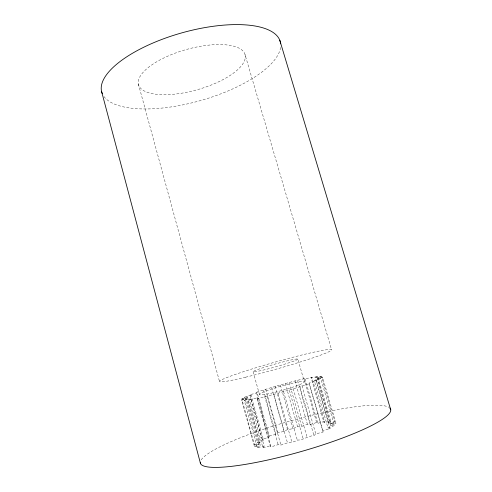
<?xml version="1.0" encoding="UTF-8"?>
<svg xmlns="http://www.w3.org/2000/svg" width="492" height="492" viewBox="0 0 492 492"><rect width="100%" height="100%" fill="white"/><g stroke="black" fill="none" stroke-linecap="round" stroke-linejoin="round"><path stroke-width="0.37" stroke-dasharray="2.46 1.84" d="M257.008 392.081L256.541 392.862L249.844 394.818L262.168 439.276L268.903 437.259L269.253 436.035L257.008 392.081C272.519 387.032 288.195 382.573 304.05 378.686L305.095 379.037L311.799 377.179L324.566 421.435L324.056 422.72L330.729 421.201L317.746 376.368L311.159 378.016L324.056 422.72M250.994 398.778L249.672 399.898L262.937 447.794L264.13 446.164L250.994 398.778L244.29 400.439L257.328 447.677L264.13 446.164M311.159 378.016L311.799 377.179M249.672 399.898L256.867 397.905L270.2 445.82L270.981 446.939L278.158 444.639L280.914 445.137C286.086 441.914 292.285 443.55 297.303 440.094C303.429 440.346 307.838 435.709 313.964 435.678L315.766 433.876L323.121 432.013L309.185 383.01L316.319 380.913L330.101 428.575L322.918 430.74M269.253 436.035L275.883 434.344L277.869 432.726L283.995 431.453L287.469 429.547L292.765 428.753L297.519 426.675L301.664 426.404L307.42 424.276L310.181 424.541L316.627 422.493L317.807 423.28L324.566 421.435M317.746 376.368L315.403 377.647L328.49 422.911L330.729 421.201M257.328 447.677L260.336 445.666L247.396 398.889L241.646 400.119L254.469 446.631L260.336 445.666M256.867 397.905L257.494 398.495C274.942 394.295 292.211 389.393 309.234 383.76L309.185 383.01M321.436 376.325L317.475 377.985L330.759 423.87L334.64 421.828L321.436 376.325L315.403 377.647M244.29 400.439L247.396 398.889M254.469 446.631L259.001 444.393L246.246 398.262L241.812 398.994L254.432 444.774L259.001 444.393M322.531 377.087L317.149 379.024L330.618 425.562L335.956 423.323L322.531 377.087L317.475 377.985M254.432 444.774L260.12 442.462L247.531 396.97L244.641 397.179L257.095 442.259L260.12 442.462M241.646 400.119L246.246 398.262M241.812 398.994L247.531 396.97M320.827 378.643L314.351 380.734L327.973 427.899L334.443 425.617L320.827 378.643L317.149 379.024M257.095 442.259L263.521 440.026L251.061 395.125L249.844 394.818M244.641 397.179L251.061 395.125M262.937 447.794L270.2 445.82M328.49 422.911L334.64 421.828M330.759 423.87L335.956 423.323M330.618 425.562L334.443 425.617M314.351 380.734L316.319 380.913M327.973 427.899L330.101 428.575M262.168 439.276L263.521 440.026M245.041 54.6A55.344 20.836 -15.8 0 1 169.98 94.532A55.344 20.836 -15.8 0 1 160.318 59.76A55.344 20.836 -15.8 0 1 245.041 54.6L331.596 349.775M309.234 383.76L323.121 432.013M305.095 379.037L317.807 423.28M304.05 378.686L316.627 422.493M297.838 359.105A23.235 1.408 -15.8 0 1 264.456 369.799A23.235 1.408 -15.8 0 1 264.142 367.358A23.235 1.408 -15.8 0 1 297.838 359.105L304.37 381.853A23.327 2.196 -15.8 0 1 271.043 393.231A23.327 2.196 -15.8 0 1 270.354 389.467A23.327 2.196 -15.8 0 1 304.37 381.853M301.959 385.691L315.766 433.876M300.028 386.976L313.964 435.678M297.623 380.636L310.181 424.541M295.003 380.777L307.42 424.276M293.195 388.588L307.008 437.074M289.228 382.696L301.664 426.404M289.394 390.322L303.3 439.27M285.219 383.311L297.519 426.675M283.54 391.472L297.303 440.094M280.415 385.095L292.765 428.753M278.158 393.52L291.977 442.511M275.237 386.152L287.469 429.547M273.767 394.123L287.426 442.677M271.689 387.69L283.995 431.453M265.649 389.129L277.869 432.726M267.236 396.318L280.914 445.137M263.564 390.328L275.883 434.344M264.641 396.318L278.158 444.639M253.116 371.731L259.469 394.51M256.541 392.862L268.903 437.259M257.494 398.495L270.981 446.939M138.369 84.027L219.543 381.608M201.203 459.915A98.855 16.205 -15.8 0 1 292.31 420.371A98.855 16.205 -15.8 0 1 388.766 407.253M280.575 47.441A92.748 35.117 -15.8 0 1 199.567 100.842A92.748 35.117 -15.8 0 1 104.021 96.617M245.588 377.204A58.259 3.536 -15.8 0 0 331.565 350.015A58.259 3.536 -15.8 0 0 249.481 369.75A58.259 3.536 -15.8 0 0 245.588 377.204"/><path stroke-width="0.74" d="M279.782 40.233L390.746 409.861M101.61 91.586L200.435 463.279M389.793 408.003A98.855 16.205 -15.8 0 1 301.731 451.379A98.855 16.205 -15.8 0 1 200.318 462.252M102.318 93.695A92.748 35.117 -15.8 0 1 182.151 32.779A92.748 35.117 -15.8 0 1 280.655 43.831"/></g></svg>
